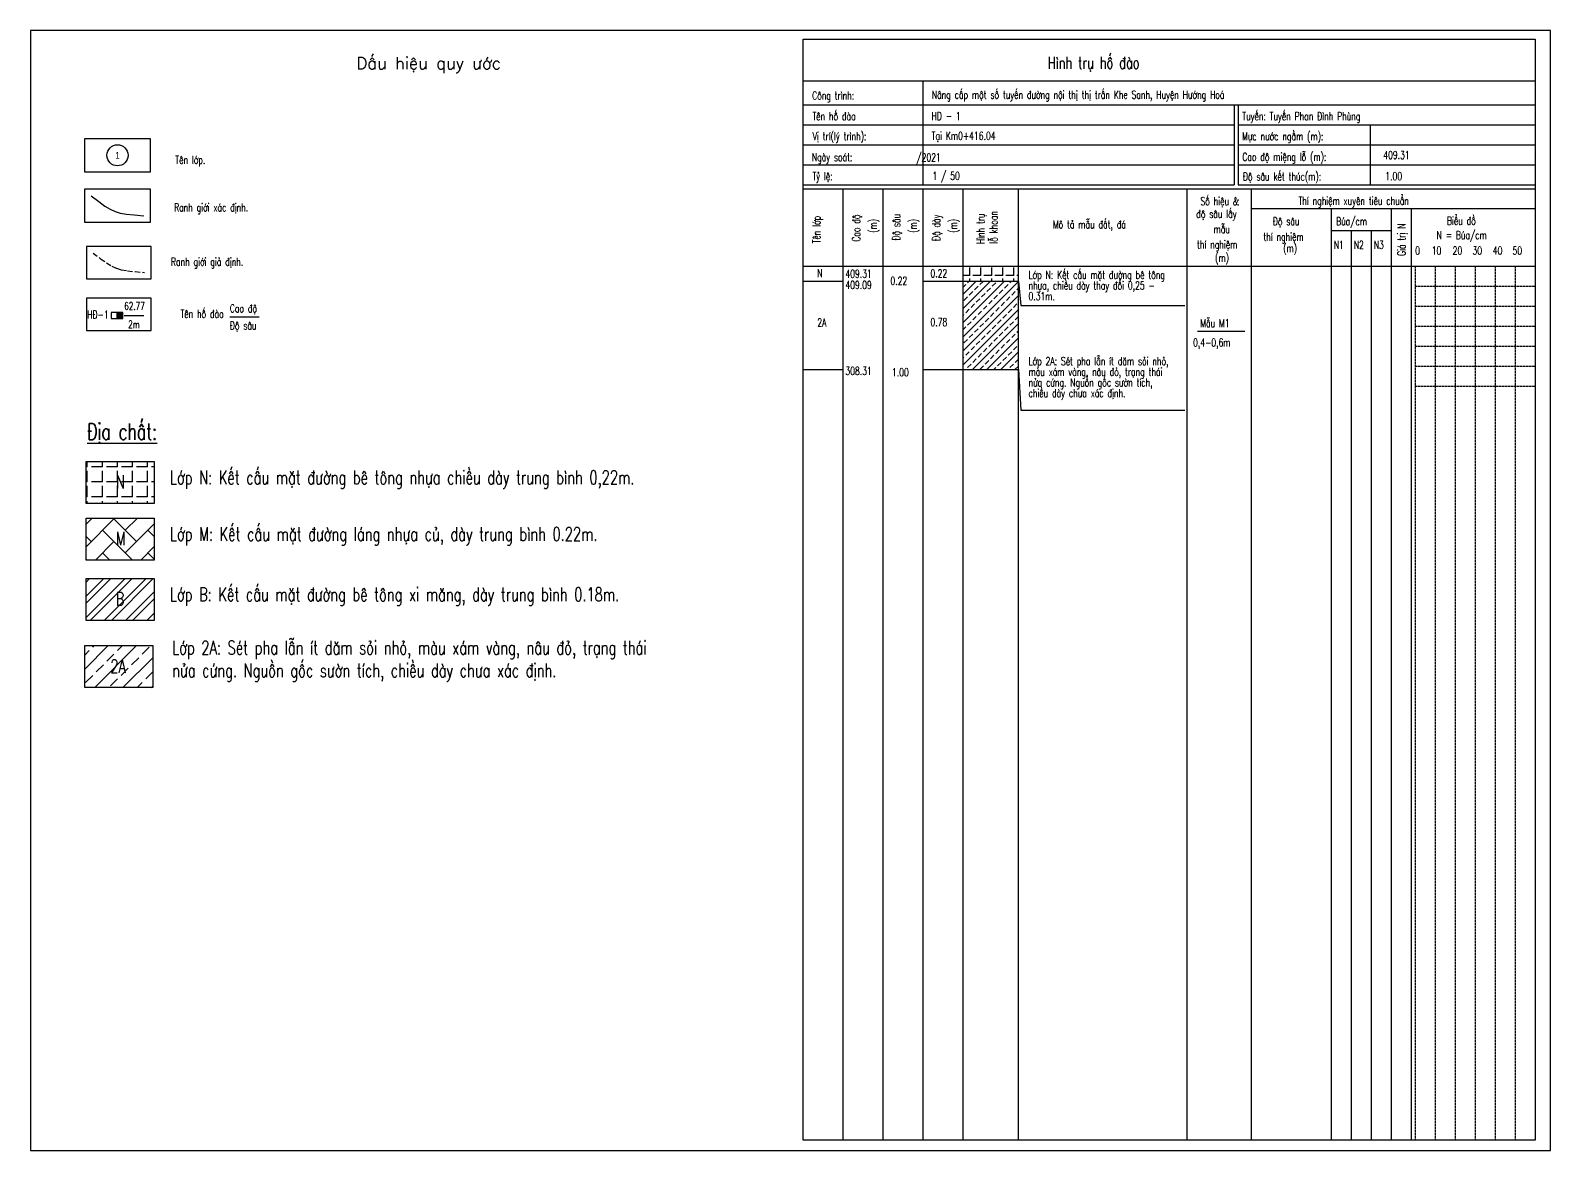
# Model space of a CAD drawing. Header units: centimetres. Extents: x 556321 to 560034, y 1839250 to 1840516.
# Drawn here: x 559654.1 to 560034.1, y 1840059.2 to 1840339.2 of the extents above; entities that cross this region are included whole.
import ezdxf
from ezdxf.enums import TextEntityAlignment as Align

# ---------------------------------------------------------------- set-up
doc = ezdxf.new("R2010")
doc.units = ezdxf.units.CM
doc.header["$MEASUREMENT"] = 0
doc.set_wipeout_variables(frame=1)
doc.linetypes.add('DASHED2', pattern=[0.375, 0.25, -0.125])
for name, color, linetype in [('DIA CHAT', 8, 'Continuous'), ('ENTGOCTD', 3, 'Continuous'), ('enttdtunhien', 3, 'Continuous'), ('KH - IN', 40, 'Continuous'), ('Texttencoc', 5, 'Continuous')]:
    doc.layers.add(name, color=color, linetype=linetype)
doc.styles.add('CHUSO', font='Vnsimple.shx', dxfattribs={"width": 0.7})
doc.styles.get("Standard").update_dxf_attribs({"font": 'Vnsimple.shx', "width": 0.7, "height": 2})
doc.styles.add('style2', font='VHARIALN_3.TTF', dxfattribs={"width": 0.7, "height": 3.5})
doc.styles.add('TIEUDE', font='Vnromanc.shx', dxfattribs={"width": 0.7})

# ---------------------------------------------------------------- blocks, each defined once
blk = doc.blocks.new('A$C379663C2')
at = {"layer": 'Texttencoc', "style": 'TIEUDE'}
blk.add_attdef('M', (1.58, 1.5), '', height=1.76, dxfattribs=at)

msp = doc.modelspace()

# ---------------------------------------------------------------- hatches: boundary and pattern name
at = {"layer": 'DIA CHAT'}
h = msp.add_hatch(dxfattribs=at)
h.set_pattern_fill('ANGLE', color=256, scale=10, angle=90, style=0)
h.set_pattern_definition([(90, (0, 0), (-2.75, 2e-16), [2, -0.75]), (180, (0, 0), (-3e-16, -2.75), [2, -0.75])])
h.paths.add_polyline_path([(559901.138, 1840280.339), (559887.27, 1840280.339), (559887.27, 1840276.496), (559901.138, 1840276.496)])
h = msp.add_hatch(dxfattribs=at)
h.set_pattern_fill('ANSI33', color=256, scale=10, style=0)
h.set_pattern_definition([(45, (558180.7115, 1838418.2205), (-1.767767, 1.767767), []), (45, (558182.4793, 1838418.2205), (-1.767767, 1.767767), [1.25, -0.625])])
h.paths.add_polyline_path([(559901.138, 1840276.496), (559887.27, 1840276.496), (559887.27, 1840254.434), (559901.138, 1840254.434)])
at = {"layer": 'DIA CHAT', "ltscale": 2.5}
msp.add_hatch(color=256, dxfattribs=at).paths.add_polyline_path([(559677.213, 1840268.726), (559675.753, 1840268.726), (559675.753, 1840267.213), (559677.213, 1840267.213)])
at = {"layer": 'DIA CHAT'}
h = msp.add_hatch(dxfattribs=at)
h.set_pattern_fill('ANGLE', color=256, scale=13.664, angle=90, style=0)
h.set_pattern_definition([(90, (553009.8943, 1827277.6854), (-3.7576, 2e-16), [2.7328, -1.0248]), (180, (553009.8943, 1827277.6854), (-5e-16, -3.7576), [2.7328, -1.0248])])
h.paths.add_polyline_path([(559685.091, 1840231.433), (559668.085, 1840231.433), (559668.085, 1840220.96), (559685.091, 1840220.96)])
h = msp.add_hatch(dxfattribs=at)
h.set_pattern_fill('AR-HBONE', color=256, style=0)
h.paths.add_polyline_path([(559685.091, 1840217.312), (559668.085, 1840217.312), (559668.085, 1840206.839), (559685.091, 1840206.839)])
h = msp.add_hatch(dxfattribs=at)
h.set_pattern_fill('ANSI32', color=256, scale=10, style=0)
h.paths.add_polyline_path([(559685.091, 1840202.206), (559668.085, 1840202.206), (559668.085, 1840191.733), (559685.091, 1840191.733)])
h = msp.add_hatch(dxfattribs=at)
h.set_pattern_fill('ANSI33', color=256, scale=20, style=0)
h.set_pattern_definition([(45, (0, -30.2677), (-3.535533906, 3.535533906), []), (45, (3.5355, -30.2677), (-3.535533906, 3.535533906), [2.5, -1.25])])
h.paths.add_polyline_path([(559684.726, 1840185.441), (559667.72, 1840185.441), (559667.72, 1840174.968), (559684.726, 1840174.968)])

# ---------------------------------------------------------------- linework, layer by layer
for p, q in [((559847.27, 1840337.016), (560030.27, 1840337.016)), ((559847.27, 1840061.804), (559847.27, 1840337.016)), ((560030.27, 1840337.016), (560030.27, 1840061.804)), ((559847.27, 1840326.589), (560030.27, 1840326.589)), ((559877.27, 1840300.589), (559877.27, 1840326.589)), ((559847.27, 1840320.589), (559955.036, 1840320.589)), ((559955.036, 1840320.589), (559955.036, 1840300.589)), ((559955.036, 1840320.589), (560030.27, 1840320.589)), ((559956.036, 1840320.589), (559956.036, 1840300.589)), ((559847.27, 1840315.589), (559955.036, 1840315.589)), ((559956.036, 1840315.589), (560030.27, 1840315.589)), ((559989.019, 1840315.589), (559989.019, 1840300.589)), ((559847.27, 1840310.589), (559955.036, 1840310.589)), ((559956.036, 1840310.589), (560030.27, 1840310.589)), ((559847.27, 1840305.589), (559955.036, 1840305.589)), ((559956.036, 1840305.589), (560030.27, 1840305.589)), ((559847.27, 1840300.589), (559955.036, 1840300.589)), ((559847.27, 1840299.589), (560030.27, 1840299.589)), ((559857.27, 1840061.804), (559857.27, 1840299.589)), ((559867.27, 1840061.804), (559867.27, 1840299.589)), ((559877.27, 1840061.804), (559877.27, 1840299.589)), ((559887.27, 1840061.804), (559887.27, 1840299.589)), ((559901.138, 1840061.804), (559901.138, 1840299.589)), ((559943.258, 1840061.804), (559943.258, 1840299.589)), ((559956.036, 1840300.589), (560030.27, 1840300.589)), ((559959.27, 1840299.589), (559959.27, 1840061.804)), ((560030.27, 1840294.589), (559959.27, 1840294.589)), ((559979.27, 1840294.589), (559979.27, 1840061.804)), ((559994.27, 1840294.589), (559994.27, 1840061.804)), ((559999.27, 1840294.589), (559999.27, 1840061.804)), ((559979.27, 1840289.194), (559994.27, 1840289.194)), ((559984.27, 1840289.194), (559984.27, 1840061.804)), ((559989.27, 1840289.194), (559989.27, 1840061.804)), ((559847.27, 1840280.339), (560030.27, 1840280.339)), ((559945.86, 1840264.08), (559957.674, 1840264.08)), ((559847.27, 1840254.434), (559857.27, 1840254.434)), ((559877.27, 1840254.434), (559901.138, 1840254.434)), ((560030.27, 1840061.804), (559847.27, 1840061.804))]:
    msp.add_line(p, q)
at = {"linetype": 'DASHED2'}
for p, q in [((560000.27, 1840280.339), (560000.27, 1840061.804)), ((560005.27, 1840280.339), (560005.27, 1840061.804)), ((560010.27, 1840280.339), (560010.27, 1840061.804)), ((560015.27, 1840280.339), (560015.27, 1840061.804)), ((560020.27, 1840280.339), (560020.27, 1840061.804)), ((560025.27, 1840280.339), (560025.27, 1840061.804)), ((560000.27, 1840275.339), (560030.27, 1840275.339)), ((560000.27, 1840270.339), (560030.27, 1840270.339)), ((560000.27, 1840265.339), (560030.27, 1840265.339)), ((560000.27, 1840260.339), (560030.27, 1840260.339)), ((560000.27, 1840255.339), (560030.27, 1840255.339)), ((560000.27, 1840250.339), (560030.27, 1840250.339)), ((560000.27, 1840250.339), (560030.27, 1840250.339))]:
    msp.add_line(p, q, dxfattribs=at)
at = {"color": 3}
for points in [[(559667.655, 1840312.132), (559667.655, 1840303.882), (559684.155, 1840303.882), (559684.155, 1840312.132)], [(559667.655, 1840299.519), (559667.655, 1840291.269), (559684.155, 1840291.269), (559684.155, 1840299.519)], [(559668.201, 1840285.183), (559668.201, 1840277.133), (559684.301, 1840277.133), (559684.301, 1840285.183)], [(559668.2, 1840272.299), (559668.2, 1840264.249), (559684.3, 1840264.249), (559684.3, 1840272.299)], [(559668.085, 1840231.433), (559685.091, 1840231.433), (559685.091, 1840220.96), (559668.085, 1840220.96)], [(559668.085, 1840217.312), (559685.091, 1840217.312), (559685.091, 1840206.839), (559668.085, 1840206.839)], [(559668.085, 1840202.206), (559685.091, 1840202.206), (559685.091, 1840191.733), (559668.085, 1840191.733)], [(559667.72, 1840185.441), (559684.726, 1840185.441), (559684.726, 1840174.968), (559667.72, 1840174.968)]]:
    msp.add_lwpolyline(points, close=True, dxfattribs=at)
for points in [[(559857.27, 1840276.496), (559847.27, 1840276.496)], [(559901.138, 1840276.496), (559877.27, 1840276.496)], [(559901.138, 1840276.496), (559901.717, 1840270.493), (559942.746, 1840270.493)], [(559901.138, 1840254.434), (559901.717, 1840244.299), (559942.746, 1840244.299)]]:
    msp.add_lwpolyline(points)
at = {"color": 7}
msp.add_circle((559675.905, 1840308.007), 2.64, dxfattribs=at)
at = {"layer": 'DIA CHAT', "ltscale": 2.5}
msp.add_line((559675.753, 1840268.726), (559675.753, 1840267.213), dxfattribs=at)
at = {"layer": 'DIA CHAT'}
msp.add_lwpolyline([(559669.305, 1840297.869), (559671.225, 1840296.424), (559672.759, 1840295.332), (559674.061, 1840294.533), (559675.286, 1840293.97), (559676.588, 1840293.586), (559678.122, 1840293.321), (559680.042, 1840293.118), (559682.505, 1840292.919)], dxfattribs=at)
at = {"layer": 'DIA CHAT', "linetype": 'DASHED2', "ltscale": 5}
msp.add_lwpolyline([(559669.811, 1840283.573), (559671.685, 1840282.164), (559673.182, 1840281.098), (559674.452, 1840280.318), (559675.647, 1840279.769), (559676.918, 1840279.394), (559678.414, 1840279.135), (559680.289, 1840278.937), (559682.691, 1840278.743)], dxfattribs=at)
at = {"layer": 'DIA CHAT', "ltscale": 2.5}
msp.add_lwpolyline([(559674.292, 1840267.213), (559677.213, 1840267.213), (559677.213, 1840268.726), (559674.292, 1840268.726)], close=True, dxfattribs=at)
at = {"layer": 'enttdtunhien'}
for p, q in [((559677.591, 1840267.97), (559682.463, 1840267.97)), ((559704.001, 1840267.596), (559711.356, 1840267.596))]:
    msp.add_line(p, q, dxfattribs=at)
at = {"layer": 'KH - IN', "color": 40}
msp.add_lwpolyline([(559654.138, 1840059.228), (560034.138, 1840059.228), (560034.138, 1840339.228), (559654.138, 1840339.228)], close=True, dxfattribs=at)

# ---------------------------------------------------------------- texts
at = {"color": 7, "style": 'style2'}
msp.add_text('1', height=1.65, dxfattribs=at).set_placement((559675.905, 1840307.182), align=Align.CENTER)
at = {"color": 3, "style": 'CHUSO', "width": 0.7}
for s, p in [('Tªn líp', (559851.607, 1840285.972)), ('Cao ®é', (559861.539, 1840286.417)), ('(m)', (559865.749, 1840288.636)), ('§é s©u', (559871.539, 1840286.7)), ('(m)', (559875.749, 1840288.636)), ('§é dµy', (559881.556, 1840286.595)), ('(m)', (559885.766, 1840288.636)), ('H×nh trô', (559892.669, 1840285.795)), ('lç khoan', (559895.909, 1840285.914)), ('Gi¸ trÞ N', (559997.866, 1840282.842))]:
    msp.add_text(s, height=2, rotation=90, dxfattribs=at).set_placement(p)
at = {"color": 3, "attachment_point": 1, "line_spacing_factor": 0.8}
for s, insert, char_height, width in [('{\\W0.7;\\L§Þa chÊt:}', (559668.33, 1840241.009), 4.0992, 111.43332), ('Líp N: KÕt cÊu mÆt ®\xadêng bª t«ng nhùa chiÒu dµy trung b×nh 0,22m.', (559689.023, 1840229.184), 3.416, 142.16217), ('Líp M: KÕt cÊu mÆt ®\xadêng l¸ng nhùa cñ, dµy trung b×nh 0.22m.', (559689.023, 1840215.063), 3.416, 142.16217), ('Líp B: KÕt cÊu mÆt ®\xadêng bª t«ng xi m¨ng, dµy trung b×nh 0.18m.', (559689.023, 1840199.957), 3.416, 142.16217)]:
    msp.add_mtext(s, dxfattribs=dict(at, insert=insert, char_height=char_height, width=width))
at = {"color": 3, "insert": (559689.592, 1840186.658), "char_height": 3.416, "width": 129.63882, "attachment_point": 1}
msp.add_mtext('\\A1;Líp 2A: SÐt pha lÉn Ýt d¨m sái nhá, mµu x¸m vµng, n©u ®á, tr¹ng th¸i nöa cøng. Nguån gèc s\xadên tÝch, chiÒu dµy ch\xada x¸c ®Þnh.', dxfattribs=at)
at = {"layer": 'ENTGOCTD', "width": 0.7}
for s, p in [('62.77', (559680.153, 1840270.354)), ('2m', (559680.019, 1840265.765))]:
    msp.add_text(s, height=1.9, dxfattribs=at).set_placement(p, align=Align.MIDDLE)
at = {"layer": 'enttdtunhien', "style": 'CHUSO'}
msp.add_text('DÊu hiÖu quy \xadíc', height=3, dxfattribs=at).set_placement((559753.706, 1840329.554), align=Align.CENTER)
at = {"layer": 'enttdtunhien', "style": 'CHUSO', "width": 0.7}
for s, height, p in [('H×nh trô hè ®µo', 3, (559908.46, 1840329.661)), ('C«ng tr×nh:', 2, (559849.557, 1840321.932)), ('Tªn hè ®µo', 2, (559849.622, 1840316.793)), ('HD - 1', 2, (559879.417, 1840316.824)), ('TuyÕn: TuyÕn Phan §×nh Phïng', 2, (559957.077, 1840316.776)), ('VÞ trÝ(lý tr×nh):', 2, (559849.68, 1840311.772)), ('T¹i Km0+416.04', 2, (559879.438, 1840311.872)), ('Mùc n\xadíc ngÇm (m):', 2, (559957.011, 1840311.759)), ('Tªn líp.', 2, (559690.37, 1840305.889)), ('Ngµy so¸t:', 2, (559849.48, 1840306.54)), ('             /2021', 2, (559862.023, 1840306.492)), ('Cao ®é miÖng lç (m):', 2, (559957.087, 1840306.614)), ('Tû lÖ:', 2, (559849.622, 1840301.802)), ('1 / 50', 2, (559879.622, 1840301.878)), ('§é s©u kÕt thóc(m):', 2, (559957.234, 1840301.715)), ('1.00', 2, (559992.832, 1840301.788)), ('ThÝ nghiÖm xuyªn tiªu chuÈn', 2, (559971.115, 1840295.651)), ('Ranh giíi x¸c ®Þnh.', 2, (559690.046, 1840294)), ('®é s©u lÊy', 2, (559945.569, 1840292.345)), ('Sè hiÖu &', 2, (559946.617, 1840295.539)), ('M« t¶ mÉu ®Êt, ®¸', 2, (559909.728, 1840289.746)), ('mÉu', 2, (559949.899, 1840288.552)), ('§é s©u', 2, (559964.712, 1840290.515)), ('Bóa/cm', 2, (559980.506, 1840290.51)), ('BiÓu ®å', 2, (560008.234, 1840290.652)), ('thÝ nghiÖm', 2, (559962.322, 1840286.666)), ('N = Bóa/cm', 2, (560005.649, 1840287.058)), ('thÝ nghiÖm', 2, (559945.748, 1840284.703)), ('(m)', 2, (559950.271, 1840281.419)), ('(m)', 2, (559967.293, 1840283.785)), ('N1', 2, (559979.923, 1840284.605)), ('N2', 2, (559984.923, 1840284.605)), ('N3', 2, (559989.923, 1840284.605)), ('0', 2, (560000.297, 1840283.189)), ('10', 2, (560004.423, 1840283.189)), ('20', 2, (560009.643, 1840283.189)), ('30', 2, (560014.61, 1840283.189)), ('40', 2, (560019.692, 1840283.189)), ('50', 2, (560024.613, 1840283.189)), ('Ranh giíi gi¶ ®Þnh.', 2, (559689.282, 1840280.419)), ('N', 2, (559850.842, 1840277.514)), ('409.31', 2, (559857.852, 1840277.402)), ('0.22', 2, (559879.117, 1840277.502)), ('409.09', 2, (559857.852, 1840274.592)), ('0.22', 2, (559869.117, 1840275.633)), ('Cao ®é', 2, (559704.001, 1840268.746)), ('§é s©u', 2, (559704.001, 1840264.446)), ('2A', 2, (559850.842, 1840265.234)), ('0.78', 2, (559879.117, 1840265.319)), ('MÉu M1', 2, (559946.576, 1840265.078)), ('0,4-0,6m', 2, (559944.764, 1840260.206)), ('308.31', 2, (559857.852, 1840253.117)), ('1.00', 2, (559869.509, 1840252.783))]:
    msp.add_text(s, height=height, dxfattribs=at).set_placement(p)
at = {"layer": 'enttdtunhien', "color": 1, "style": 'CHUSO', "width": 0.7}
msp.add_text('N©ng cÊp mét sè tuyÕn ®\xadêng néi thÞ thÞ trÊn Khe Sanh, HuyÖn H\xadíng Ho¸', height=2, dxfattribs=at).set_placement((559879.471, 1840322.164))
at = {"layer": 'enttdtunhien', "style": 'CHUSO', "width": 0.7}
msp.add_text('409.31', height=2, dxfattribs=at).set_placement((559998.906, 1840308.084), align=Align.MIDDLE_RIGHT)
msp.add_text('H§-1', height=2, dxfattribs=at).set_placement((559671.012, 1840268.209), align=Align.MIDDLE)
msp.add_text('Tªn hè ®µo', height=2, dxfattribs=at).set_placement((559702.453, 1840267.375), align=Align.RIGHT)
at = {"layer": 'enttdtunhien', "color": 3, "char_height": 2, "attachment_point": 1, "line_spacing_factor": 0.8, "style": 'CHUSO'}
for s, insert, width in [('Líp N: KÕt cÊu mÆt ®\xadêng bª t«ng nhùa, chiÒu dµy thay ®æi 0,25 - 0.31m.', (559903.638, 1840279.134), 40.02167), ('\\A1;Líp 2A: SÐt pha lÉn Ýt d¨m sái nhá, mµu x¸m vµng, n©u ®á, tr¹ng th¸i nöa cøng. Nguån gèc s\xadên tÝch, chiÒu dµy ch\xada x¸c ®Þnh.', (559903.638, 1840257.578), 39.55826)]:
    msp.add_mtext(s, dxfattribs=dict(at, insert=insert, width=width))

# ---------------------------------------------------------------- next in the draw order: block references
at = {"layer": 'DIA CHAT'}
ref = msp.add_blockref('A$C379663C2', (559671.387, 1840222.06), dxfattribs=dict(at, xscale=1.827833280083723, yscale=1.827833280083723, zscale=1.827833280083723))
ref.add_attrib('M', 'N', (559675.485, 1840224.695), dxfattribs={"layer": 'Texttencoc', "height": 3.348, "width": 0.7})
ref = msp.add_blockref('A$C379663C2', (559671.387, 1840207.939), dxfattribs=dict(at, xscale=1.827833280083723, yscale=1.827833280083723, zscale=1.827833280083723))
ref.add_attrib('M', 'M', (559675.485, 1840210.574), dxfattribs={"layer": 'Texttencoc', "height": 3.348, "width": 0.7})
ref = msp.add_blockref('A$C379663C2', (559671.387, 1840192.833), dxfattribs=dict(at, xscale=1.827833280083723, yscale=1.827833280083723, zscale=1.827833280083723))
ref.add_attrib('M', 'B', (559675.485, 1840195.467), dxfattribs={"layer": 'Texttencoc', "height": 3.348, "width": 0.7})
ref = msp.add_blockref('A$C379663C2', (559671.466, 1840175.976), dxfattribs=dict(at, xscale=1.827833280083723, yscale=1.827833280083723, zscale=1.827833280083723))
ref.add_attrib('M', '2A', (559674.142, 1840178.611), dxfattribs={"layer": 'Texttencoc', "height": 3.3477, "width": 0.7})

doc.saveas('drawing.dxf')
